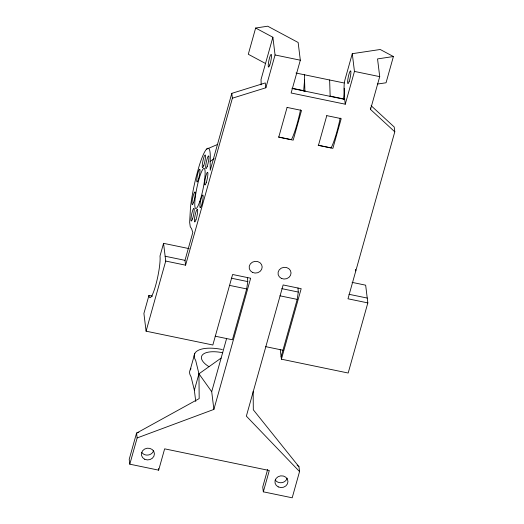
<?xml version="1.0" encoding="UTF-8"?>
<svg xmlns="http://www.w3.org/2000/svg" width="524" height="524" viewBox="0 0 524 524"><rect width="100%" height="100%" fill="white"/><g stroke="black" fill="none" stroke-linecap="round" stroke-linejoin="round"><path stroke-width="0.79" d="M304.372 74.762L304.568 80.048L303.651 91.091M377.326 84.082L386.05 82.772L393.406 56.533L380.228 49.492L352.279 53.69L344.923 79.923C343.22 86.185 344.818 92.912 343.351 99.311M304.903 91.392L304.568 80.048M330.166 96.626L329.635 79.989M344.602 99.612L344.661 99.134L330.225 96.147M215.174 336.192L232.433 339.762L246.68 288.934L247.767 281.598L247.452 277.556M281.119 356.785L297.206 299.387L298.287 292.058L297.979 288.017M189.118 248.631L163.56 243.339L159.99 256.066A22.375 3.426 -78.3 0 1 155.661 285.41A22.375 3.426 -78.3 0 1 148.96 295.425L143.904 313.457L146.078 331.181L212.842 345.002L232.61 274.491L250.655 278.231L213.884 409.408L137.15 437.946L129.795 464.179L158.667 470.159L164.641 448.839L269.303 470.506L263.33 491.82L292.196 497.8L299.551 471.567L298.962 466.733L253.315 409.801L253.151 391.415M146.078 331.181L165.735 261.063L163.56 243.339M165.735 261.063L185.588 265.17L184.992 260.343L192.806 232.473L191.548 228.615L190.271 226.781L189.649 222.333L190.513 206.973A41.023 6.281 -78.3 0 1 196.284 176.326L198.91 166.822A41.023 6.281 -78.3 0 1 210.157 161.353L214.192 158.661M185.588 265.17L232.394 98.191L265.865 87.77L265.268 82.936L231.804 93.357L210.248 170.234L210.157 161.353M352.279 53.69L354.453 71.415L345.264 104.204L291.128 92.997L300.324 60.201L298.143 42.483L267.699 26.2L255.647 28.034L248.291 54.267L265.53 63.489M255.647 28.034L272.88 37.25L260.991 79.661A22.375 3.426 -78.3 0 1 261.031 84.855M265.865 87.77L275.061 54.974L272.88 37.25M190.212 369.833L194.81 353.431M195.747 401.482L194.358 390.21L198.956 373.809L195.655 360.316A30.765 12.537 15.7 0 1 222.359 349.534M213.884 409.408L211.703 391.69L226.61 338.53M352.082 282.371L365.66 285.18L367.835 302.905L348.178 373.023L281.414 359.195L301.182 288.691L283.137 284.951L246.359 416.135L299.551 471.567M267.64 469.478L262.734 486.993L263.33 491.82M367.835 302.905L347.988 298.791L394.795 131.812L370.527 109.437L379.717 76.642L377.542 58.917L393.406 56.533M129.795 464.179L129.205 459.345L136.554 433.112L199.179 398.594L198.956 373.809L221.128 358.075M206.495 149.216L217.755 144.375M138.847 432.3L136.554 433.112L137.15 437.946M275.061 54.974L300.324 60.201M354.453 71.415L379.717 76.642M296.014 73.026L344.071 82.975M292.045 88.242L304.961 90.921M292.13 88.471L344.668 99.37L345.264 104.204M278.454 136.993L291.37 139.666L292.294 137.904A37.296 5.712 -78.3 0 0 300.521 109.889M318.147 145.214L331.063 147.886L331.993 146.124A37.296 5.712 -78.3 0 0 340.22 118.11M165.145 256.229L184.992 260.343M348.984 294.292L367.245 298.071M231.287 278.185L247.767 281.598M281.814 288.645L298.287 292.058M229.42 285.357L246.68 288.934M279.947 295.818L297.206 299.387M148.96 295.425L152.569 296.171M265.694 346.652L282.953 350.222M297.128 465.129L298.962 466.733M371.116 105.697L394.205 126.978L394.795 131.812M198.956 373.809L211.703 391.69M194.358 390.21L191.057 376.71A30.765 12.537 15.7 0 1 191.011 368.706M370.324 107.826L370.527 109.437M355.599 269.316L355.803 270.928M280.229 349.534L281.414 359.195M231.804 93.357L232.394 98.191M158.471 468.548L158.667 470.159M344.268 88.268L344.668 99.37M287.165 478.17A6.524 5.875 -7 0 1 281.774 482.663A6.524 5.875 -7 0 1 275.244 479.997M153.63 450.522A6.524 5.875 -7 0 1 148.246 455.022A6.524 5.875 -7 0 1 141.709 452.35M208.912 366.649A23.311 9.498 15.7 0 1 202.677 354.663A23.311 9.498 15.7 0 1 222.752 352.757M202.277 202.592L201.871 204.17A6.524 1.002 -78.3 0 1 199.926 205.362A6.524 1.002 -78.3 0 1 202.539 195.144A6.524 1.002 -78.3 0 1 202.277 202.592M287.087 107.42L278.748 137.15L293.185 140.144L301.523 110.413L287.087 107.42M326.779 115.64L318.448 145.371L332.884 148.358L341.216 118.627L326.779 115.64M193.539 202.513A6.524 1.002 -78.3 0 0 195.085 192.033A6.524 1.002 -78.3 0 0 192.243 200.371A6.524 1.002 -78.3 0 0 193.539 202.513M203.81 165.42A6.524 1.002 -78.3 0 0 205.31 155.012A6.524 1.002 -78.3 0 0 202.461 163.481A6.524 1.002 -78.3 0 0 203.81 165.42M206.214 182.738A6.524 1.002 -78.3 0 0 207.714 172.324A6.524 1.002 -78.3 0 0 204.864 180.8A6.524 1.002 -78.3 0 0 206.214 182.738M195.976 219.739A6.524 1.002 -78.3 0 0 197.483 209.325A6.524 1.002 -78.3 0 0 194.633 217.801A6.524 1.002 -78.3 0 0 195.976 219.739M199.69 201.694A20.515 3.144 -78.3 0 0 204.55 168.748A20.515 3.144 -78.3 0 0 195.603 194.954A20.515 3.144 -78.3 0 0 199.69 201.694M269.781 64.969A6.524 1.002 -78.3 0 0 271.327 54.489A6.524 1.002 -78.3 0 0 268.484 62.828A6.524 1.002 -78.3 0 0 269.781 64.969M252.47 272.395A6.524 5.875 -7 0 0 262.177 266.971A6.524 5.875 -7 0 0 252.332 262.21A6.524 5.875 -7 0 0 252.47 272.395M281.342 278.375A6.524 5.875 -7 0 0 291.049 272.945A6.524 5.875 -7 0 0 281.205 268.183A6.524 5.875 -7 0 0 281.342 278.375M278.251 486.901A6.524 5.875 -7 0 0 287.958 481.471A6.524 5.875 -7 0 0 278.113 476.709A6.524 5.875 -7 0 0 278.251 486.901M144.722 459.253A6.524 5.875 -7 0 0 154.423 453.83A6.524 5.875 -7 0 0 144.578 449.068A6.524 5.875 -7 0 0 144.722 459.253M198.282 179.784A6.524 1.002 -78.3 0 0 199.827 169.304A6.524 1.002 -78.3 0 0 196.978 177.643A6.524 1.002 -78.3 0 0 198.282 179.784M192.504 218.908A6.524 1.002 -78.3 0 0 194.057 208.428A6.524 1.002 -78.3 0 0 191.208 216.766A6.524 1.002 -78.3 0 0 192.504 218.908M207.216 166.435A6.524 1.002 -78.3 0 0 208.762 155.956A6.524 1.002 -78.3 0 0 205.919 164.294A6.524 1.002 -78.3 0 0 207.216 166.435M349.181 81.403A6.524 1.002 -78.3 0 0 350.726 70.923A6.524 1.002 -78.3 0 0 347.877 79.262A6.524 1.002 -78.3 0 0 349.181 81.403"/></g></svg>
